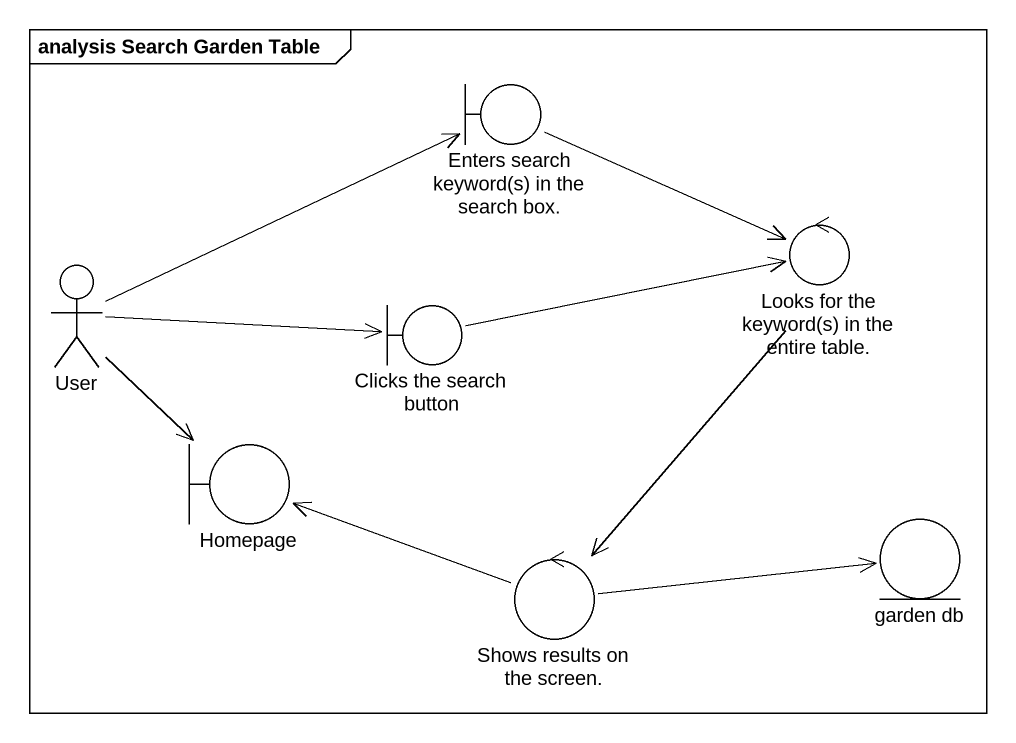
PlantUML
@startuml
mainframe analysis Search Garden Table
boundary "Enters search keyword(s) in the search box." as Enters_search_keyword_s_in
control "Looks for the keyword(s) in the entire table." as Looks_for_the_keyword_s_in
actor User
boundary "Clicks the search button" as Clicks_the_search_button
boundary Homepage
control "Shows results on the screen." as Shows_results_on_the_screen
entity "garden db" as garden_db
Enters_search_keyword_s_in -right-> Looks_for_the_keyword_s_in
Looks_for_the_keyword_s_in --> Shows_results_on_the_screen
User -right-> Enters_search_keyword_s_in
User -right-> Clicks_the_search_button
User --> Homepage
Clicks_the_search_button -right-> Looks_for_the_keyword_s_in
Shows_results_on_the_screen -left-> Homepage
Shows_results_on_the_screen -right-> garden_db
@enduml
